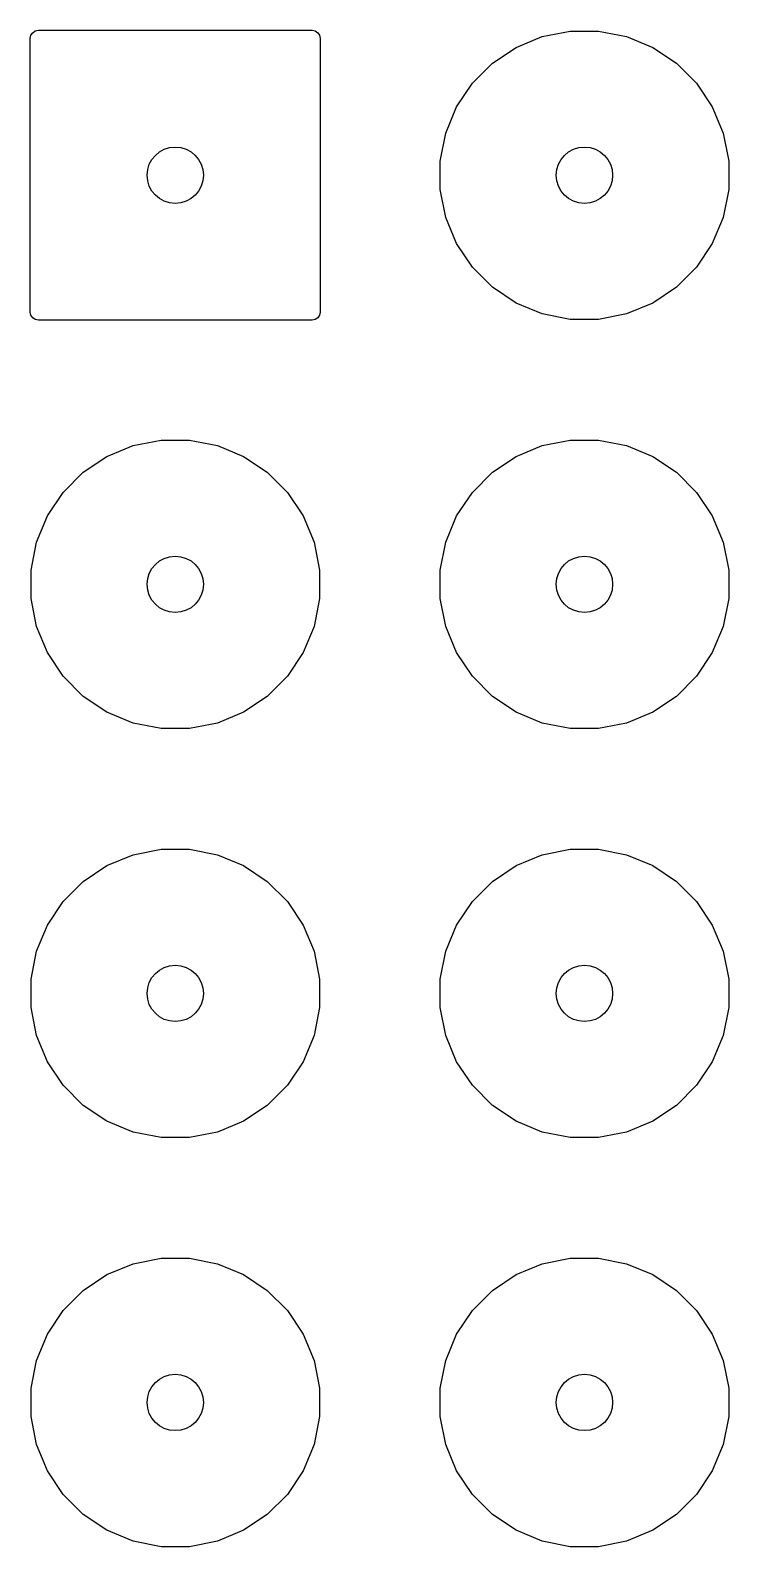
# Model space of a CAD drawing. Header units: millimetres. Extents: x 130.5 to 158.9, y -102.5 to -92.6.
# Drawn here: x 154.56 to 158.9, y -102.48 to -93.06 of the extents above.
import ezdxf

# ---------------------------------------------------------------- set-up
doc = ezdxf.new("R2010")
doc.units = ezdxf.units.MM
doc.layers.add('B.Mask', color=4, linetype='CONTINUOUS', true_color=0x02ffee)

msp = doc.modelspace()

# ---------------------------------------------------------------- linework, layer by layer
at = {"layer": 'B.Mask', "linetype": 'CONTINUOUS'}
for p, q in [((154.56, -93.11), (154.563806, -93.090866)), ((154.56, -94.81), (154.56, -93.11)), ((154.563806, -93.090866), (154.574645, -93.074645)), ((154.574645, -93.074645), (154.590866, -93.063806)), ((154.590866, -93.063806), (154.61, -93.06)), ((154.61, -93.06), (156.31, -93.06)), ((156.31, -93.06), (156.329134, -93.063806)), ((156.329134, -93.063806), (156.345355, -93.074645)), ((156.345355, -93.074645), (156.356194, -93.090866)), ((156.356194, -93.090866), (156.36, -93.11)), ((156.36, -93.11), (156.36, -94.81)), ((157.575743, -93.166271), (157.738744, -93.098754)), ((157.738744, -93.098754), (157.911785, -93.064334)), ((157.911785, -93.064334), (158.088215, -93.064334)), ((158.088215, -93.064334), (158.261256, -93.098754)), ((158.261256, -93.098754), (158.424257, -93.166271)), ((157.429046, -93.264291), (157.575743, -93.166271)), ((158.424257, -93.166271), (158.570954, -93.264291)), ((157.304291, -93.389046), (157.429046, -93.264291)), ((158.570954, -93.264291), (158.695709, -93.389046)), ((157.206271, -93.535743), (157.304291, -93.389046)), ((158.695709, -93.389046), (158.793729, -93.535743)), ((157.138754, -93.698744), (157.206271, -93.535743)), ((158.793729, -93.535743), (158.861246, -93.698744)), ((157.104334, -93.871785), (157.138754, -93.698744)), ((158.861246, -93.698744), (158.895666, -93.871785)), ((157.104334, -94.048215), (157.104334, -93.871785)), ((158.895666, -93.871785), (158.895666, -94.048215)), ((157.138754, -94.221256), (157.104334, -94.048215)), ((158.895666, -94.048215), (158.861246, -94.221256)), ((157.206271, -94.384257), (157.138754, -94.221256)), ((158.861246, -94.221256), (158.793729, -94.384257)), ((157.304291, -94.530954), (157.206271, -94.384257)), ((158.793729, -94.384257), (158.695709, -94.530954)), ((157.429046, -94.655709), (157.304291, -94.530954)), ((158.695709, -94.530954), (158.570954, -94.655709)), ((157.575743, -94.753729), (157.429046, -94.655709)), ((158.570954, -94.655709), (158.424257, -94.753729)), ((154.563806, -94.829134), (154.56, -94.81)), ((156.36, -94.81), (156.356194, -94.829134)), ((157.738744, -94.821246), (157.575743, -94.753729)), ((158.424257, -94.753729), (158.261256, -94.821246)), ((154.574645, -94.845355), (154.563806, -94.829134)), ((154.590866, -94.856194), (154.574645, -94.845355)), ((154.61, -94.86), (154.590866, -94.856194)), ((156.31, -94.86), (154.61, -94.86)), ((156.329134, -94.856194), (156.31, -94.86)), ((156.345355, -94.845355), (156.329134, -94.856194)), ((156.356194, -94.829134), (156.345355, -94.845355)), ((157.911785, -94.855666), (157.738744, -94.821246)), ((158.088215, -94.855666), (157.911785, -94.855666)), ((158.261256, -94.821246), (158.088215, -94.855666)), ((155.035743, -95.706271), (155.198744, -95.638754)), ((155.198744, -95.638754), (155.371785, -95.604334)), ((155.371785, -95.604334), (155.548215, -95.604334)), ((155.548215, -95.604334), (155.721256, -95.638754)), ((155.721256, -95.638754), (155.884257, -95.706271)), ((157.575743, -95.706271), (157.738744, -95.638754)), ((157.738744, -95.638754), (157.911785, -95.604334)), ((157.911785, -95.604334), (158.088215, -95.604334)), ((158.088215, -95.604334), (158.261256, -95.638754)), ((158.261256, -95.638754), (158.424257, -95.706271)), ((154.889046, -95.804291), (155.035743, -95.706271)), ((155.884257, -95.706271), (156.030954, -95.804291)), ((157.429046, -95.804291), (157.575743, -95.706271)), ((158.424257, -95.706271), (158.570954, -95.804291)), ((154.764291, -95.929046), (154.889046, -95.804291)), ((156.030954, -95.804291), (156.155709, -95.929046)), ((157.304291, -95.929046), (157.429046, -95.804291)), ((158.570954, -95.804291), (158.695709, -95.929046)), ((154.666271, -96.075743), (154.764291, -95.929046)), ((156.155709, -95.929046), (156.253729, -96.075743)), ((157.206271, -96.075743), (157.304291, -95.929046)), ((158.695709, -95.929046), (158.793729, -96.075743)), ((154.598754, -96.238744), (154.666271, -96.075743)), ((156.253729, -96.075743), (156.321246, -96.238744)), ((157.138754, -96.238744), (157.206271, -96.075743)), ((158.793729, -96.075743), (158.861246, -96.238744)), ((154.564334, -96.411785), (154.598754, -96.238744)), ((156.321246, -96.238744), (156.355666, -96.411785)), ((157.104334, -96.411785), (157.138754, -96.238744)), ((158.861246, -96.238744), (158.895666, -96.411785)), ((154.564334, -96.588215), (154.564334, -96.411785)), ((156.355666, -96.411785), (156.355666, -96.588215)), ((157.104334, -96.588215), (157.104334, -96.411785)), ((158.895666, -96.411785), (158.895666, -96.588215)), ((154.598754, -96.761256), (154.564334, -96.588215)), ((156.355666, -96.588215), (156.321246, -96.761256)), ((157.138754, -96.761256), (157.104334, -96.588215)), ((158.895666, -96.588215), (158.861246, -96.761256)), ((154.666271, -96.924257), (154.598754, -96.761256)), ((156.321246, -96.761256), (156.253729, -96.924257)), ((157.206271, -96.924257), (157.138754, -96.761256)), ((158.861246, -96.761256), (158.793729, -96.924257)), ((154.764291, -97.070954), (154.666271, -96.924257)), ((156.253729, -96.924257), (156.155709, -97.070954)), ((157.304291, -97.070954), (157.206271, -96.924257)), ((158.793729, -96.924257), (158.695709, -97.070954)), ((154.889046, -97.195709), (154.764291, -97.070954)), ((156.155709, -97.070954), (156.030954, -97.195709)), ((157.429046, -97.195709), (157.304291, -97.070954)), ((158.695709, -97.070954), (158.570954, -97.195709)), ((155.035743, -97.293729), (154.889046, -97.195709)), ((156.030954, -97.195709), (155.884257, -97.293729)), ((157.575743, -97.293729), (157.429046, -97.195709)), ((158.570954, -97.195709), (158.424257, -97.293729)), ((155.198744, -97.361246), (155.035743, -97.293729)), ((155.884257, -97.293729), (155.721256, -97.361246)), ((157.738744, -97.361246), (157.575743, -97.293729)), ((158.424257, -97.293729), (158.261256, -97.361246)), ((155.371785, -97.395666), (155.198744, -97.361246)), ((155.548215, -97.395666), (155.371785, -97.395666)), ((155.721256, -97.361246), (155.548215, -97.395666)), ((157.911785, -97.395666), (157.738744, -97.361246)), ((158.088215, -97.395666), (157.911785, -97.395666)), ((158.261256, -97.361246), (158.088215, -97.395666)), ((155.035743, -98.246271), (155.198744, -98.178754)), ((155.198744, -98.178754), (155.371785, -98.144334)), ((155.371785, -98.144334), (155.548215, -98.144334)), ((155.548215, -98.144334), (155.721256, -98.178754)), ((155.721256, -98.178754), (155.884257, -98.246271)), ((157.575743, -98.246271), (157.738744, -98.178754)), ((157.738744, -98.178754), (157.911785, -98.144334)), ((157.911785, -98.144334), (158.088215, -98.144334)), ((158.088215, -98.144334), (158.261256, -98.178754)), ((158.261256, -98.178754), (158.424257, -98.246271)), ((154.889046, -98.344291), (155.035743, -98.246271)), ((155.884257, -98.246271), (156.030954, -98.344291)), ((157.429046, -98.344291), (157.575743, -98.246271)), ((158.424257, -98.246271), (158.570954, -98.344291)), ((154.764291, -98.469046), (154.889046, -98.344291)), ((156.030954, -98.344291), (156.155709, -98.469046)), ((157.304291, -98.469046), (157.429046, -98.344291)), ((158.570954, -98.344291), (158.695709, -98.469046)), ((154.666271, -98.615743), (154.764291, -98.469046)), ((156.155709, -98.469046), (156.253729, -98.615743)), ((157.206271, -98.615743), (157.304291, -98.469046)), ((158.695709, -98.469046), (158.793729, -98.615743)), ((154.598754, -98.778744), (154.666271, -98.615743)), ((156.253729, -98.615743), (156.321246, -98.778744)), ((157.138754, -98.778744), (157.206271, -98.615743)), ((158.793729, -98.615743), (158.861246, -98.778744)), ((154.564334, -98.951785), (154.598754, -98.778744)), ((156.321246, -98.778744), (156.355666, -98.951785)), ((157.104334, -98.951785), (157.138754, -98.778744)), ((158.861246, -98.778744), (158.895666, -98.951785)), ((154.564334, -99.128215), (154.564334, -98.951785)), ((156.355666, -98.951785), (156.355666, -99.128215)), ((157.104334, -99.128215), (157.104334, -98.951785)), ((158.895666, -98.951785), (158.895666, -99.128215)), ((154.598754, -99.301256), (154.564334, -99.128215)), ((156.355666, -99.128215), (156.321246, -99.301256)), ((157.138754, -99.301256), (157.104334, -99.128215)), ((158.895666, -99.128215), (158.861246, -99.301256)), ((154.666271, -99.464257), (154.598754, -99.301256)), ((156.321246, -99.301256), (156.253729, -99.464257)), ((157.206271, -99.464257), (157.138754, -99.301256)), ((158.861246, -99.301256), (158.793729, -99.464257)), ((154.764291, -99.610954), (154.666271, -99.464257)), ((156.253729, -99.464257), (156.155709, -99.610954)), ((157.304291, -99.610954), (157.206271, -99.464257)), ((158.793729, -99.464257), (158.695709, -99.610954)), ((154.889046, -99.735709), (154.764291, -99.610954)), ((156.155709, -99.610954), (156.030954, -99.735709)), ((157.429046, -99.735709), (157.304291, -99.610954)), ((158.695709, -99.610954), (158.570954, -99.735709)), ((155.035743, -99.833729), (154.889046, -99.735709)), ((156.030954, -99.735709), (155.884257, -99.833729)), ((157.575743, -99.833729), (157.429046, -99.735709)), ((158.570954, -99.735709), (158.424257, -99.833729)), ((155.198744, -99.901246), (155.035743, -99.833729)), ((155.884257, -99.833729), (155.721256, -99.901246)), ((157.738744, -99.901246), (157.575743, -99.833729)), ((158.424257, -99.833729), (158.261256, -99.901246)), ((155.371785, -99.935666), (155.198744, -99.901246)), ((155.548215, -99.935666), (155.371785, -99.935666)), ((155.721256, -99.901246), (155.548215, -99.935666)), ((157.911785, -99.935666), (157.738744, -99.901246)), ((158.088215, -99.935666), (157.911785, -99.935666)), ((158.261256, -99.901246), (158.088215, -99.935666)), ((155.035743, -100.786271), (155.198744, -100.718754)), ((155.198744, -100.718754), (155.371785, -100.684334)), ((155.371785, -100.684334), (155.548215, -100.684334)), ((155.548215, -100.684334), (155.721256, -100.718754)), ((155.721256, -100.718754), (155.884257, -100.786271)), ((157.575743, -100.786271), (157.738744, -100.718754)), ((157.738744, -100.718754), (157.911785, -100.684334)), ((157.911785, -100.684334), (158.088215, -100.684334)), ((158.088215, -100.684334), (158.261256, -100.718754)), ((158.261256, -100.718754), (158.424257, -100.786271)), ((154.889046, -100.884291), (155.035743, -100.786271)), ((155.884257, -100.786271), (156.030954, -100.884291)), ((157.429046, -100.884291), (157.575743, -100.786271)), ((158.424257, -100.786271), (158.570954, -100.884291)), ((154.764291, -101.009046), (154.889046, -100.884291)), ((156.030954, -100.884291), (156.155709, -101.009046)), ((157.304291, -101.009046), (157.429046, -100.884291)), ((158.570954, -100.884291), (158.695709, -101.009046)), ((154.666271, -101.155743), (154.764291, -101.009046)), ((156.155709, -101.009046), (156.253729, -101.155743)), ((157.206271, -101.155743), (157.304291, -101.009046)), ((158.695709, -101.009046), (158.793729, -101.155743)), ((154.598754, -101.318744), (154.666271, -101.155743)), ((156.253729, -101.155743), (156.321246, -101.318744)), ((157.138754, -101.318744), (157.206271, -101.155743)), ((158.793729, -101.155743), (158.861246, -101.318744)), ((154.564334, -101.491785), (154.598754, -101.318744)), ((156.321246, -101.318744), (156.355666, -101.491785)), ((157.104334, -101.491785), (157.138754, -101.318744)), ((158.861246, -101.318744), (158.895666, -101.491785)), ((154.564334, -101.668215), (154.564334, -101.491785)), ((156.355666, -101.491785), (156.355666, -101.668215)), ((157.104334, -101.668215), (157.104334, -101.491785)), ((158.895666, -101.491785), (158.895666, -101.668215)), ((154.598754, -101.841256), (154.564334, -101.668215)), ((156.355666, -101.668215), (156.321246, -101.841256)), ((157.138754, -101.841256), (157.104334, -101.668215)), ((158.895666, -101.668215), (158.861246, -101.841256)), ((154.666271, -102.004257), (154.598754, -101.841256)), ((156.321246, -101.841256), (156.253729, -102.004257)), ((157.206271, -102.004257), (157.138754, -101.841256)), ((158.861246, -101.841256), (158.793729, -102.004257)), ((154.764291, -102.150954), (154.666271, -102.004257)), ((156.253729, -102.004257), (156.155709, -102.150954)), ((157.304291, -102.150954), (157.206271, -102.004257)), ((158.793729, -102.004257), (158.695709, -102.150954)), ((154.889046, -102.275709), (154.764291, -102.150954)), ((156.155709, -102.150954), (156.030954, -102.275709)), ((157.429046, -102.275709), (157.304291, -102.150954)), ((158.695709, -102.150954), (158.570954, -102.275709)), ((155.035743, -102.373729), (154.889046, -102.275709)), ((156.030954, -102.275709), (155.884257, -102.373729)), ((157.575743, -102.373729), (157.429046, -102.275709)), ((158.570954, -102.275709), (158.424257, -102.373729)), ((155.198744, -102.441246), (155.035743, -102.373729)), ((155.371785, -102.475666), (155.198744, -102.441246)), ((155.721256, -102.441246), (155.548215, -102.475666)), ((155.884257, -102.373729), (155.721256, -102.441246)), ((157.738744, -102.441246), (157.575743, -102.373729)), ((157.911785, -102.475666), (157.738744, -102.441246)), ((158.261256, -102.441246), (158.088215, -102.475666)), ((158.424257, -102.373729), (158.261256, -102.441246)), ((155.548215, -102.475666), (155.371785, -102.475666)), ((158.088215, -102.475666), (157.911785, -102.475666))]:
    msp.add_line(p, q, dxfattribs=at)
at = {"layer": 'B.Mask'}
for centre in [(155.46, -93.96), (155.46, -93.96), (158, -93.96), (158, -93.96), (155.46, -96.5), (155.46, -96.5), (158, -96.5), (158, -96.5), (155.46, -99.04), (155.46, -99.04), (158, -99.04), (158, -99.04), (155.46, -101.58), (155.46, -101.58), (158, -101.58), (158, -101.58)]:
    msp.add_circle(centre, 0.175, dxfattribs=at)

doc.saveas('drawing.dxf')
